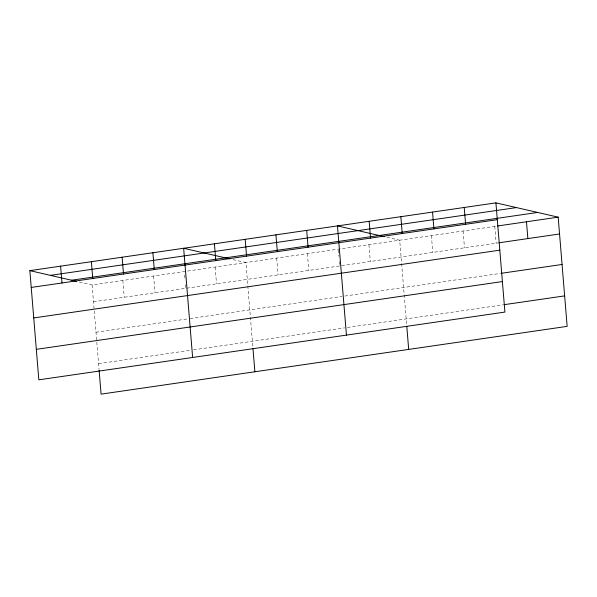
<?xml version="1.0" encoding="UTF-8"?>
<svg xmlns="http://www.w3.org/2000/svg" width="597" height="597" viewBox="0 0 597 597"><rect width="100%" height="100%" fill="white"/><g stroke="black" fill="none" stroke-linecap="round" stroke-linejoin="round"><path stroke-width="0.45" stroke-dasharray="2.98 2.24" d="M79.259 281.985L92.095 284.933L496.6 226.121M93.483 301.739L185.764 288.321L185.398 283.903M186.667 288.194L497.98 242.927M95.99 332.23L188.271 318.813M190.077 318.552L342.074 296.448M344.79 296.052L500.487 273.419M98.572 363.648L190.853 350.23M193.57 349.835L344.656 327.865M347.372 327.469L503.07 304.828M386.871 237.255L399.706 240.21L406.706 325.387M233.061 259.62L245.904 262.568L252.904 347.752M494.786 226.382L496.167 243.188M463.093 230.994L464.473 247.8M431.4 235.599L432.78 252.404M368.946 244.68L370.327 261.486M338.26 250.039L338.768 256.232M339.2 261.538L339.566 265.963M307.425 253.628L308.806 270.434M276.665 258.098L278.045 274.904M215.144 267.046L216.524 283.851M184.674 275.053L185.033 279.478M153.623 275.986L155.004 292.799M122.855 280.463L124.243 297.269M92.095 284.933L99.027 369.192"/><path stroke-width="0.9" d="M495.92 202.868L504.905 312.067L38.827 379.834L29.85 270.635L495.92 202.868L558.173 217.166L567.15 326.365L101.08 394.132L99.102 370.11M50.394 275.351L516.465 207.584M71.558 280.217L537.628 212.45M31.231 287.441L497.308 219.674M497.502 225.987L558.173 217.166M498.883 242.8L559.553 233.972M33.738 317.932L499.816 250.165M501.39 273.284L562.061 264.464M36.32 349.342L502.398 281.575M503.972 304.701L564.643 295.881M384.304 236.666L337.462 225.905L346.439 335.111M229.644 258.837L183.652 248.27L192.63 357.469M29.85 270.635L76.692 281.396M526.479 221.778L527.86 238.584M464.235 207.472L465.615 224.285M432.541 212.084L433.922 228.89M400.848 216.689L402.229 233.502M406.788 326.313L408.684 349.409M369.155 221.3L370.536 238.106M306.701 230.382L308.082 247.188M275.933 234.852L277.321 251.658M245.173 239.322L246.561 256.135M252.979 348.67L254.882 371.774M214.413 243.8L215.801 260.605M152.892 252.74L154.272 269.553M122.131 257.217L123.512 274.023M91.371 261.687L92.751 278.493M60.61 266.158L61.991 282.971"/></g></svg>
